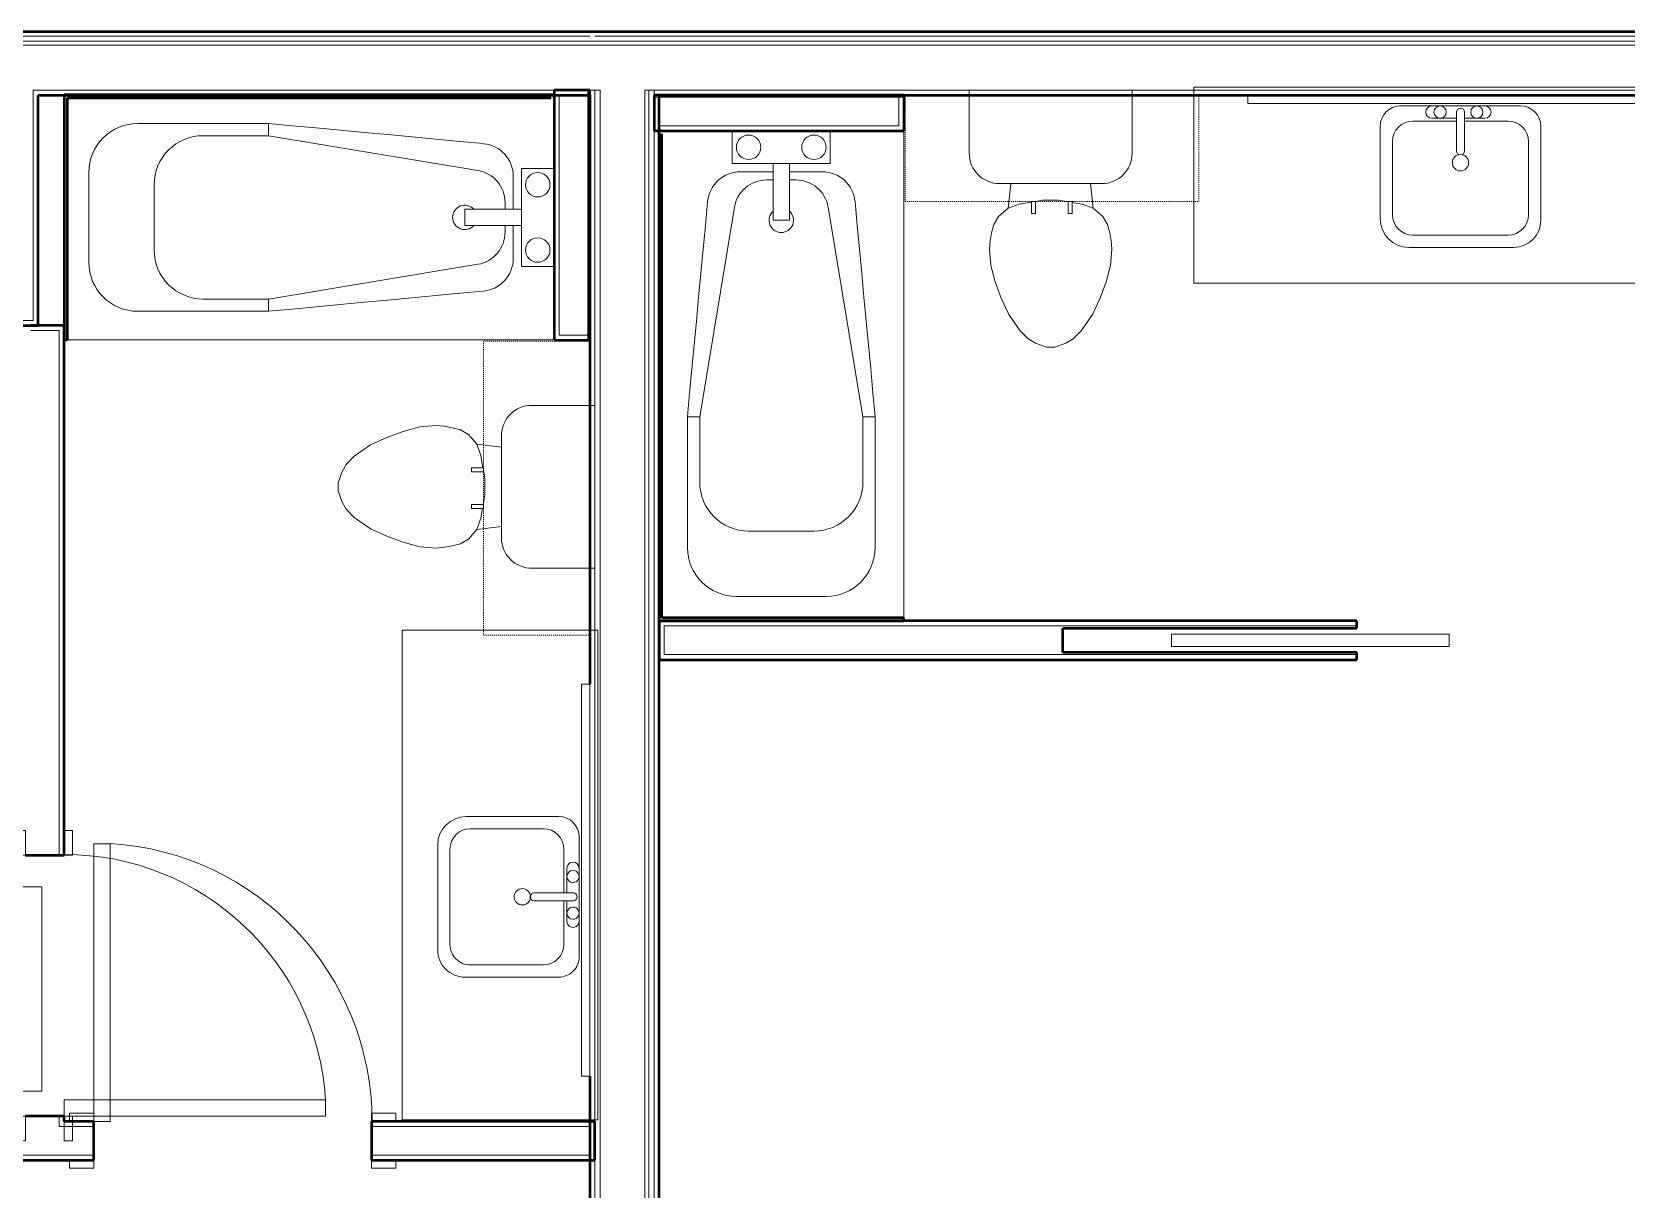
# Model space of a CAD drawing. Header units: inches. Extents: x -4218 to -1830, y 9767 to 12426.
# Drawn here: x -3411.3 to -3216, y 10239.4 to 10381.2 of the extents above; entities that cross this region are included whole.
import ezdxf

# ---------------------------------------------------------------- set-up
doc = ezdxf.new("R2010")
doc.units = ezdxf.units.IN
doc.header["$MEASUREMENT"] = 0
doc.linetypes.add('Dash', pattern=[0.25, 0.125, -0.125])
for name, color, linetype, lineweight in [('0-1', 7, 'Continuous', 5), ('0-2', 252, 'Continuous', 9), ('A-DOOR-1', 10, 'Continuous', 9), ('A-DOOR-2', 50, 'Continuous', 20), ('A-DOOR-FRAM-1', 50, 'Continuous', 20), ('A-FLOR-4', 192, 'Continuous', 9), ('A-WALL-1', 7, 'Continuous', 50), ('A-WALL-2', 250, 'Continuous', 13), ('A-WALL-3', 253, 'Continuous', 9), ('A-WALL-4', 252, 'Continuous', 9), ('I-WALL-1', 7, 'Continuous', 50), ('P-SANR-FIXT-1', 10, 'Continuous', 9), ('P-SANR-FIXT-2', 253, 'Continuous', 9), ('P-SANR-FIXT-3', 252, 'Continuous', 9), ('P-SANR-FIXT-4', 254, 'Continuous', 9), ('Q-CASE-2', 252, 'Continuous', 9), ('Q-CASE-3', 10, 'Continuous', 9), ('Q-CASE-4', 10, 'Dash', 9), ('Q-CASE-5', 254, 'Continuous', 9)]:
    doc.layers.add(name, color=color, linetype=linetype, lineweight=lineweight)

# ---------------------------------------------------------------- blocks, each defined once
blk = doc.blocks.new('Stacked Washer and Dryer - 26_x25_ - Private-1352637-BACKGROUND - 2ND FLOOR')
at = {"layer": 'P-SANR-FIXT-1'}
for p, q in [((0, 12.5), (26, 12.5)), ((0, 12.5), (0, -12.5)), ((16.90625, 12.5), (16.90625, -12.5)), ((26, 12.5), (26, -12.5)), ((16.90625, 8.75), (22.09375, 8.75)), ((22.09375, 8.75), (22.09375, -8.75)), ((22.09375, -8.75), (16.90625, -8.75)), ((26, -12.5), (0, -12.5))]:
    blk.add_line(p, q, dxfattribs=at)
blk = doc.blocks.new('POCKET - FLUSH - 2-10 x 6-8-2882529-BACKGROUND - 2ND FLOOR')
at = {"layer": 'A-DOOR-2'}
for p, q in [((-39.67, 0.75), (-39.67, -0.75)), ((-5.67, 0.75), (-39.67, 0.75)), ((-5.67, -0.75), (-5.67, 0.75)), ((-39.67, -0.75), (-5.67, -0.75))]:
    blk.add_line(p, q, dxfattribs=at)
blk = doc.blocks.new('SWING - SINGLE - FLUSH - 2-10 x 6-8 - PRIVACY-3199405-BACKGROUND - 2ND FLOOR')
at = {"layer": 'A-DOOR-1'}
blk.add_arc((17, -2.38), 34.07, 180, 266.6343, dxfattribs=at)
at = {"layer": 'A-DOOR-2'}
for p, q in [((15, -2.38), (15, -36.38)), ((17, -2.38), (15, -2.38)), ((17, -2.38), (17, -36.38)), ((17, -36.38), (15, -36.38))]:
    blk.add_line(p, q, dxfattribs=at)
at = {"layer": 'A-DOOR-FRAM-1'}
for p, q in [((-20, 2.37), (-20, 3.37)), ((-20, 3.37), (-17, 3.37)), ((-17, 2.37), (-20, 2.37)), ((-17, 3.37), (-17, 2.37)), ((17, 2.37), (17, 3.37)), ((17, 3.37), (20, 3.37)), ((20, 2.37), (17, 2.37)), ((20, 3.37), (20, 2.37)), ((-20, -2.38), (-17, -2.38)), ((-20, -3.38), (-20, -2.38)), ((-17, -3.38), (-20, -3.38)), ((-17, -2.38), (-17, -3.38)), ((17, -2.38), (20, -2.38)), ((17, -3.38), (17, -2.38)), ((20, -3.38), (17, -3.38)), ((20, -2.38), (20, -3.38))]:
    blk.add_line(p, q, dxfattribs=at)
blk = doc.blocks.new('SWING - SINGLE - FLUSH - 2-8 x 6-8 - PASSAGE-3199406-BACKGROUND - 2ND FLOOR')
at = {"layer": 'A-DOOR-1'}
blk.add_arc((16, 2.37), 32.07, 93.5759, 180, dxfattribs=at)
at = {"layer": 'A-DOOR-2'}
for p, q in [((14, 2.37), (14, 34.38)), ((16, 34.38), (14, 34.38)), ((16, 2.37), (16, 34.38)), ((16, 2.37), (14, 2.37))]:
    blk.add_line(p, q, dxfattribs=at)
at = {"layer": 'A-DOOR-FRAM-1'}
for p, q in [((-16, 3.37), (-19, 3.37)), ((-19, 3.37), (-19, 2.37)), ((-19, 2.37), (-16, 2.37)), ((-16, 2.37), (-16, 3.37)), ((19, 3.37), (16, 3.37)), ((16, 3.37), (16, 2.37)), ((16, 2.37), (19, 2.37)), ((19, 2.37), (19, 3.37)), ((-16, -2.38), (-19, -2.38)), ((-19, -2.38), (-19, -3.38)), ((-19, -3.38), (-16, -3.38)), ((-16, -3.38), (-16, -2.38)), ((19, -2.38), (16, -2.38)), ((16, -2.38), (16, -3.38)), ((16, -3.38), (19, -3.38)), ((19, -3.38), (19, -2.38))]:
    blk.add_line(p, q, dxfattribs=at)
blk = doc.blocks.new('M_Sink Vanity-Square - 500 x 440mm-V47-BACKGROUND - 2ND FLOOR')
at = {"layer": 'P-SANR-FIXT-1'}
for p, q in [((7.96, 7.09), (-6.72, 7.09)), ((3.62, 7.09), (-2.88, 7.09)), ((0.12, 6.33), (0.12, 1.59)), ((1.12, 6.33), (1.12, 1.59)), ((-9.22, 4.59), (-9.22, -6.73)), ((0.12, 5.22), (-5.22, 5.22)), ((-2.88, 5.59), (0.12, 5.59)), ((1.12, 5.59), (3.62, 5.59)), ((6.46, 5.22), (1.12, 5.22)), ((10.46, -6.91), (10.46, 4.59)), ((-7.72, 2.72), (-7.72, -6.23)), ((8.96, -6.23), (8.96, 2.72)), ((-5.22, -8.73), (6.46, -8.73)), ((-5.72, -10.23), (7.14, -10.23))]:
    blk.add_line(p, q, dxfattribs=at)
for centre, radius, start, end in [((-6.72, 4.59), 2.5, 90, 180), ((-2.88, 6.34), 0.75, 90, 270), ((-1.88, 6.34), 0.75, 360, 180), ((-1.88, 6.34), 0.75, 180, 0), ((0.62, 6.33), 0.5, 360, 180), ((2.62, 6.34), 0.75, 360, 180), ((2.62, 6.34), 0.75, 180, 360), ((3.62, 6.34), 0.75, 270, 90), ((7.96, 4.59), 2.5, 360, 90), ((-5.22, 2.72), 2.5, 90, 180), ((6.46, 2.72), 2.5, 0, 90), ((0.62, 0.13), 1, 360, 180), ((0.62, 0.13), 1, 180, 0), ((0.62, 1.59), 0.5, 180, 0), ((-5.72, -6.73), 3.5, 180, 270), ((-5.22, -6.23), 2.5, 180, 270), ((6.46, -6.23), 2.5, 270, 0), ((7.14, -6.91), 3.32, 270, 0)]:
    blk.add_arc(centre, radius, start, end, dxfattribs=at)
blk = doc.blocks.new('Toilet-Domestic-3D - Toilet-Domestic-3D-V125-BACKGROUND - 2ND FLOOR')
at = {"layer": 'P-SANR-FIXT-1'}
for p, q in [((-1.87, 11.5), (-0.5, 12)), ((-0.5, 12), (0.5, 12)), ((0.5, 12), (1.87, 11.5)), ((-5.13, 8), (-3.74, 10)), ((-3.74, 10), (-2.74, 11)), ((-2.74, 11), (-1.87, 11.5)), ((1.87, 11.5), (2.74, 11)), ((2.74, 11), (3.74, 10)), ((3.74, 10), (5.13, 8)), ((-6.06, 6), (-5.13, 8)), ((5.13, 8), (6.06, 6)), ((-6.79, 4), (-6.06, 6)), ((6.06, 6), (6.79, 4)), ((-7.33, 1.99), (-6.79, 4)), ((6.79, 4), (7.33, 1.99)), ((-7.5, 0), (-7.33, 1.99)), ((7.33, 1.99), (7.5, 0)), ((-7.41, -1), (-7.5, 0)), ((-7.24, -2), (-7.41, -1)), ((7.41, -1), (7.24, -2)), ((7.5, 0), (7.41, -1)), ((-6.97, -3), (-7.24, -2)), ((-6.4, -4), (-6.97, -3)), ((6.97, -3), (6.4, -4)), ((7.24, -2), (6.97, -3)), ((-5.21, -5), (-6.4, -4)), ((-3.84, -5.5), (-5.21, -5)), ((-4.86, -8.02), (-5.21, -5)), ((-2.65, -5.71), (-3.84, -5.5)), ((-1, -6), (-2.16, -5.8)), ((1.85, -5.85), (1, -6)), ((3.84, -5.5), (2.34, -5.76)), ((5.21, -5), (3.84, -5.5)), ((4.86, -8.02), (5.21, -5)), ((6.4, -4), (5.21, -5)), ((1, -6), (-1, -6)), ((6.25, -8.02), (-6.25, -8.02)), ((-9.98, -11.75), (-9.98, -18.86)), ((9.98, -18.86), (9.98, -11.75))]:
    blk.add_line(p, q, dxfattribs=at)
for centre, start, end in [((-6.25, -11.75), 90, 180), ((6.25, -11.75), 0, 90)]:
    blk.add_arc(centre, 3.73, start, end, dxfattribs=at)
at = {"layer": 'P-SANR-FIXT-3'}
for p, q in [((-9.98, -18.86), (-9.98, -19.48)), ((-9.98, -19.48), (9.98, -19.48)), ((9.98, -19.48), (9.98, -18.86))]:
    blk.add_line(p, q, dxfattribs=at)
blk = doc.blocks.new('Bath Vanity - Bath Vanity 60_-2708009-BACKGROUND - 2ND FLOOR')
at = {"layer": 'Q-CASE-2'}
for p, q in [((30.74, 0), (-29.26, 0)), ((-29.26, 0), (-29.26, -1)), ((30.74, -0.37), (30.74, 0)), ((30.74, -1), (30.74, -0.37))]:
    blk.add_line(p, q, dxfattribs=at)
at = {"layer": 'Q-CASE-3'}
for p, q in [((-29.26, -1), (-29.26, -24)), ((30.74, -24), (30.74, -1)), ((-29.26, -24), (30.74, -24))]:
    blk.add_line(p, q, dxfattribs=at)
blk = doc.blocks.new('Bath Tub - Maestro - 60_x30_-V126-BACKGROUND - 2ND FLOOR')
at = {"layer": 'P-SANR-FIXT-1'}
for p, q in [((59.62, 0), (0.37, 0)), ((35, -3.5), (51, -3.5)), ((35, -5), (35, -3.5)), ((35, -5), (9.35, -9.26)), ((43, -5), (35, -5)), ((4, -9), (0.37, -9)), ((4, -14), (4, -9)), ((57, -9.5), (57, -20.5)), ((5, -14), (5, -9.96)), ((49, -19), (49, -11)), ((6, -13.2), (6, -14)), ((4, -16), (4, -14)), ((4, -14), (10.94, -14)), ((10.94, -16), (10.94, -14)), ((4, -21), (4, -16)), ((10.94, -16), (4, -16)), ((5, -20.04), (5, -16)), ((6, -16), (6, -16.8)), ((0.37, -21), (4, -21)), ((9.35, -20.74), (35, -25)), ((35, -25), (35, -26.5)), ((35, -25), (43, -25)), ((51, -26.5), (35, -26.5))]:
    blk.add_line(p, q, dxfattribs=at)
at = {"layer": 'P-SANR-FIXT-1', "flags": 128}
for points in [[(8.63, -5.97), (11.56, -5.7), (14.49, -5.42), (17.42, -5.15), (20.35, -4.87), (23.28, -4.6), (26.21, -4.32), (29.14, -4.05), (32.07, -3.77), (35, -3.5)], [(35, -26.5), (32.07, -26.23), (29.14, -25.95), (26.21, -25.68), (23.28, -25.4), (20.35, -25.13), (17.42, -24.85), (14.49, -24.58), (11.56, -24.3), (8.63, -24.03)]]:
    blk.add_lwpolyline(points, dxfattribs=at)
at = {"layer": 'P-SANR-FIXT-1'}
for centre, radius, start, end in [((51, -9.5), 6, 0, 90), ((43, -11), 6, 360, 90), ((9, -9.96), 4, 95.3558, 180), ((2, -11), 1.5, 0, 180), ((10, -13.2), 4, 99.4223, 180), ((2, -11), 1.5, 180, 360), ((10.94, -15), 1.5, 0, 137.9289), ((10.94, -15), 1.5, 222.0711, 360), ((2, -19), 1.5, 0, 180), ((10, -16.8), 4, 180, 260.5777), ((2, -19), 1.5, 180, 360), ((43, -19), 6, 270, 0), ((9, -20.04), 4, 180, 264.6442), ((51, -20.5), 6, 270, 0)]:
    blk.add_arc(centre, radius, start, end, dxfattribs=at)
at = {"layer": 'P-SANR-FIXT-2'}
for p, q in [((0, 0), (0, -9)), ((60, -29.97), (60, 0)), ((0, -9), (0, -21)), ((0, -21), (0, -29.97)), ((0, -30), (60, -30))]:
    blk.add_line(p, q, dxfattribs=at)
at = {"layer": 'P-SANR-FIXT-3'}
for p, q in [((0.37, 0), (0, 0)), ((60, 0), (59.62, 0)), ((0.37, -9), (0, -9)), ((0, -21), (0.37, -21))]:
    blk.add_line(p, q, dxfattribs=at)
at = {"layer": 'P-SANR-FIXT-4'}
blk.add_line((0, -9), (0, -21), dxfattribs=at)
blk = doc.blocks.new('BATHROOM MIRROR - BATHROOM MIRROR 48_-V140-BACKGROUND - 2ND FLOOR')
at = {"layer": 'Q-CASE-3'}
for p, q in [((24.74, 24), (-23.26, 24)), ((-23.26, 23), (-23.26, 24)), ((24.74, 24), (24.74, 23)), ((-23.26, 23), (24.74, 23))]:
    blk.add_line(p, q, dxfattribs=at)
blk = doc.blocks.new('300 Series Wall Hung Cabinet_326 - 36_-2909952-BACKGROUND - 2ND FLOOR')
at = {"layer": 'Q-CASE-3'}
for p, q in [((-2.5, -13.19), (-2.01, -13.19)), ((-2.5, -13.19), (-2.5, -14.69)), ((-2.01, -14.69), (-2.01, -13.19)), ((2, -13.19), (2.49, -13.19)), ((2, -13.19), (2, -14.69)), ((2.49, -14.69), (2.49, -13.19)), ((-2.5, -14.69), (-2.01, -14.69)), ((2, -14.69), (2.49, -14.69))]:
    blk.add_line(p, q, dxfattribs=at)
at = {"layer": 'Q-CASE-4'}
for p, q in [((18, -0.19), (-18, -0.19)), ((-18, -0.19), (-18, -13.19)), ((18, -13.19), (18, -0.19)), ((-18, -13.19), (18, -13.19))]:
    blk.add_line(p, q, dxfattribs=at)
blk = doc.blocks.new('Toilet-Domestic-3D - Toilet-Domestic-3D-V133-BACKGROUND - 2ND FLOOR')
at = {"layer": 'P-SANR-FIXT-1'}
for p, q in [((-1.87, 11.5), (-0.5, 12)), ((-0.5, 12), (0.5, 12)), ((0.5, 12), (1.87, 11.5)), ((-5.13, 8), (-3.74, 10)), ((-3.74, 10), (-2.74, 11)), ((-2.74, 11), (-1.87, 11.5)), ((1.87, 11.5), (2.74, 11)), ((2.74, 11), (3.74, 10)), ((3.74, 10), (5.13, 8)), ((-6.06, 6), (-5.13, 8)), ((5.13, 8), (6.06, 6)), ((-6.79, 4), (-6.06, 6)), ((6.06, 6), (6.79, 4)), ((-7.33, 1.99), (-6.79, 4)), ((6.79, 4), (7.33, 1.99)), ((-7.5, 0), (-7.33, 1.99)), ((7.33, 1.99), (7.5, 0)), ((-7.41, -1), (-7.5, 0)), ((-7.24, -2), (-7.41, -1)), ((7.41, -1), (7.24, -2)), ((7.5, 0), (7.41, -1)), ((-6.97, -3), (-7.24, -2)), ((-6.4, -4), (-6.97, -3)), ((6.97, -3), (6.4, -4)), ((7.24, -2), (6.97, -3)), ((-5.21, -5), (-6.4, -4)), ((-3.84, -5.5), (-5.21, -5)), ((-4.86, -8.02), (-5.21, -5)), ((-2.65, -5.71), (-3.84, -5.5)), ((-1, -6), (-2.16, -5.8)), ((1.85, -5.85), (1, -6)), ((3.84, -5.5), (2.34, -5.76)), ((5.21, -5), (3.84, -5.5)), ((4.86, -8.02), (5.21, -5)), ((6.4, -4), (5.21, -5)), ((1, -6), (-1, -6)), ((6.25, -8.02), (-6.25, -8.02)), ((-9.98, -11.75), (-9.98, -18.85)), ((9.98, -18.85), (9.98, -11.75))]:
    blk.add_line(p, q, dxfattribs=at)
for centre, start, end in [((-6.25, -11.75), 90, 180), ((6.25, -11.75), 0, 90)]:
    blk.add_arc(centre, 3.73, start, end, dxfattribs=at)
at = {"layer": 'P-SANR-FIXT-2'}
blk.add_line((-9.98, -19.48), (9.98, -19.48), dxfattribs=at)
at = {"layer": 'P-SANR-FIXT-3'}
for p, q in [((-9.98, -18.85), (-9.98, -19.48)), ((9.98, -19.48), (9.98, -18.85))]:
    blk.add_line(p, q, dxfattribs=at)
blk = doc.blocks.new('Bath Vanity - Bath Vanity 60_-V134-BACKGROUND - 2ND FLOOR')
at = {"layer": 'Q-CASE-2'}
for p, q in [((30.74, 0), (-29.26, 0)), ((-29.26, 0), (-29.26, -1)), ((30.74, -1), (30.74, 0))]:
    blk.add_line(p, q, dxfattribs=at)
at = {"layer": 'Q-CASE-3'}
for p, q in [((-29.26, -1), (-29.26, -24)), ((30.74, -24), (30.74, -1)), ((-29.26, -24), (30.74, -24))]:
    blk.add_line(p, q, dxfattribs=at)
blk = doc.blocks.new('Bath Tub - Maestro - 60_x30_-V142-BACKGROUND - 2ND FLOOR')
at = {"layer": 'P-SANR-FIXT-1'}
for p, q in [((59.62, 0), (0.37, 0)), ((35, -3.5), (51, -3.5)), ((35, -5), (35, -3.5)), ((35, -5), (9.35, -9.26)), ((43, -5), (35, -5)), ((4, -9), (0.37, -9)), ((4, -14), (4, -9)), ((57, -9.5), (57, -20.5)), ((5, -14), (5, -9.96)), ((49, -19), (49, -11)), ((6, -13.2), (6, -14)), ((4, -16), (4, -14)), ((4, -14), (10.94, -14)), ((10.94, -16), (10.94, -14)), ((4, -21), (4, -16)), ((10.94, -16), (4, -16)), ((5, -20.04), (5, -16)), ((6, -16), (6, -16.8)), ((0.37, -21), (4, -21)), ((9.35, -20.74), (35, -25)), ((35, -25), (35, -26.5)), ((35, -25), (43, -25)), ((51, -26.5), (35, -26.5))]:
    blk.add_line(p, q, dxfattribs=at)
at = {"layer": 'P-SANR-FIXT-1', "flags": 128}
for points in [[(8.63, -5.97), (11.56, -5.7), (14.49, -5.42), (17.42, -5.15), (20.35, -4.87), (23.28, -4.6), (26.21, -4.32), (29.14, -4.05), (32.07, -3.77), (35, -3.5)], [(35, -26.5), (32.07, -26.23), (29.14, -25.95), (26.21, -25.68), (23.28, -25.4), (20.35, -25.13), (17.42, -24.85), (14.49, -24.58), (11.56, -24.3), (8.63, -24.03)]]:
    blk.add_lwpolyline(points, dxfattribs=at)
at = {"layer": 'P-SANR-FIXT-1'}
for centre, radius, start, end in [((51, -9.5), 6, 0, 90), ((43, -11), 6, 360, 90), ((9, -9.96), 4, 95.3558, 180), ((2, -11), 1.5, 0, 180), ((10, -13.2), 4, 99.4223, 180), ((2, -11), 1.5, 180, 360), ((10.94, -15), 1.5, 0, 137.9289), ((10.94, -15), 1.5, 222.0711, 360), ((2, -19), 1.5, 0, 180), ((10, -16.8), 4, 180, 260.5777), ((2, -19), 1.5, 180, 360), ((43, -19), 6, 270, 0), ((9, -20.04), 4, 180, 264.6442), ((51, -20.5), 6, 270, 0)]:
    blk.add_arc(centre, radius, start, end, dxfattribs=at)
at = {"layer": 'P-SANR-FIXT-2'}
for p, q in [((0, 0), (0, -9)), ((60, -1.77), (60, 0)), ((0, -9), (0, -21)), ((0, -21), (0, -29.97)), ((0, -30), (60, -30))]:
    blk.add_line(p, q, dxfattribs=at)
at = {"layer": 'P-SANR-FIXT-3'}
for p, q in [((0.37, 0), (0, 0)), ((60, 0), (59.62, 0)), ((60, -29.97), (60, -1.77)), ((0.37, -9), (0, -9)), ((0, -21), (0.37, -21))]:
    blk.add_line(p, q, dxfattribs=at)
at = {"layer": 'P-SANR-FIXT-4'}
blk.add_line((0, -9), (0, -21), dxfattribs=at)
blk = doc.blocks.new('BATHROOM MIRROR - BATHROOM MIRROR 48_-3124766-BACKGROUND - 2ND FLOOR')
at = {"layer": 'Q-CASE-3'}
for p, q in [((24.74, 24), (-23.26, 24)), ((-23.26, 23), (-23.26, 24)), ((24.74, 24), (24.74, 23)), ((-23.26, 23), (24.74, 23))]:
    blk.add_line(p, q, dxfattribs=at)
at = {"layer": 'Q-CASE-5'}
blk.add_line((21.74, 24), (-20.26, 24), dxfattribs=at)
blk = doc.blocks.new('CTR - 1st Phase - Unit Layouts_rvt-1-BACKGROUND - 2ND FLOOR')
at = {"layer": 'A-WALL-1'}
for p, q in [((-3347.35, 10373.45), (-3407.35, 10373.45)), ((-3407.35, 10373.45), (-3407.35, 10373.07)), ((-3346.72, 10374.04), (-3347.35, 10374.04)), ((-3347.35, 10374.04), (-3347.35, 10343.41)), ((-3347.35, 10373.07), (-3347.35, 10373.45)), ((-3343.22, 10374.04), (-3346.72, 10374.04)), ((-3342.97, 10374.04), (-3343.22, 10374.04)), ((-3342.97, 10343.41), (-3342.97, 10374.04)), ((-3304.47, 10373.41), (-3335.1, 10373.41)), ((-3335.1, 10373.41), (-3335.1, 10373.16)), ((-3335.1, 10373.16), (-3335.1, 10369.66)), ((-3304.47, 10373.16), (-3304.47, 10373.41)), ((-3304.47, 10369.66), (-3304.47, 10373.16)), ((-3407.35, 10373.07), (-3407.35, 10343.45)), ((-3406.97, 10373.07), (-3347.72, 10373.07)), ((-3406.97, 10343.45), (-3406.97, 10373.07)), ((-3335.1, 10369.66), (-3335.1, 10369.03)), ((-3304.47, 10369.03), (-3304.47, 10369.66)), ((-3335.1, 10369.03), (-3304.47, 10369.03)), ((-3334.13, 10369.03), (-3334.51, 10369.03)), ((-3334.51, 10369.03), (-3334.51, 10309.03)), ((-3334.13, 10309.41), (-3334.13, 10368.66)), ((-3407.97, 10345.21), (-3411.47, 10345.21)), ((-3407.35, 10345.21), (-3407.97, 10345.21)), ((-3407.35, 10280.36), (-3407.35, 10345.21)), ((-3407.35, 10343.45), (-3406.97, 10343.45)), ((-3347.35, 10343.41), (-3346.72, 10343.41)), ((-3346.72, 10343.41), (-3343.22, 10343.41)), ((-3343.22, 10343.41), (-3342.97, 10343.41)), ((-3334.51, 10309.03), (-3334.13, 10309.03)), ((-3249.02, 10309.03), (-3334.47, 10309.03)), ((-3334.47, 10309.03), (-3334.47, 10308.41)), ((-3304.51, 10309.41), (-3334.13, 10309.41)), ((-3334.13, 10309.03), (-3304.51, 10309.03)), ((-3304.51, 10309.03), (-3304.51, 10309.41)), ((-3249.02, 10308.16), (-3249.02, 10309.03)), ((-3334.47, 10308.41), (-3334.47, 10304.91)), ((-3285.02, 10305.16), (-3285.02, 10308.16)), ((-3285.02, 10308.16), (-3249.02, 10308.16)), ((-3334.47, 10304.91), (-3334.47, 10304.28)), ((-3249.02, 10305.16), (-3285.02, 10305.16)), ((-3249.02, 10304.28), (-3249.02, 10305.16)), ((-3334.47, 10304.28), (-3249.02, 10304.28)), ((-3412.1, 10280.36), (-3407.35, 10280.36)), ((-3407.35, 10248.36), (-3412.1, 10248.36)), ((-3407.35, 10247.74), (-3407.35, 10248.36)), ((-3403.72, 10247.74), (-3407.35, 10247.74)), ((-3403.72, 10242.99), (-3403.72, 10247.74)), ((-3342.35, 10247.74), (-3369.72, 10247.74)), ((-3369.72, 10247.74), (-3369.72, 10242.99)), ((-3342.35, 10247.11), (-3342.35, 10247.74)), ((-3342.35, 10243.61), (-3342.35, 10247.11)), ((-3457.75, 10242.99), (-3403.72, 10242.99)), ((-3369.72, 10242.99), (-3342.35, 10242.99)), ((-3342.35, 10242.99), (-3342.35, 10243.61))]:
    blk.add_line(p, q, dxfattribs=at)
at = {"layer": 'A-WALL-2'}
for p, q in [((-3343.22, 10373.41), (-3346.72, 10373.41)), ((-3346.72, 10373.41), (-3346.72, 10344.04)), ((-3343.22, 10374.04), (-3343.22, 10373.41)), ((-3343.22, 10374.04), (-3343.22, 10373.41)), ((-3343.22, 10373.41), (-3343.22, 10344.04)), ((-3335.1, 10373.16), (-3334.47, 10373.16)), ((-3335.1, 10373.16), (-3334.47, 10373.16)), ((-3334.47, 10373.16), (-3305.1, 10373.16)), ((-3334.47, 10373.16), (-3334.47, 10369.66)), ((-3305.1, 10373.16), (-3304.47, 10373.16)), ((-3305.1, 10373.16), (-3304.47, 10373.16)), ((-3305.1, 10369.66), (-3305.1, 10373.16)), ((-3334.47, 10369.66), (-3305.1, 10369.66)), ((-3407.97, 10344.59), (-3411.47, 10344.59)), ((-3407.97, 10344.59), (-3407.97, 10280.36)), ((-3346.72, 10344.04), (-3343.22, 10344.04)), ((-3343.22, 10344.04), (-3343.22, 10343.41)), ((-3343.22, 10344.04), (-3343.22, 10343.41)), ((-3333.85, 10308.41), (-3249.02, 10308.41)), ((-3333.85, 10308.41), (-3333.85, 10304.91)), ((-3333.85, 10304.91), (-3249.02, 10304.91)), ((-3407.97, 10248.36), (-3407.97, 10247.74)), ((-3407.97, 10247.11), (-3407.97, 10247.74)), ((-3407.97, 10247.11), (-3403.72, 10247.11)), ((-3369.72, 10247.11), (-3342.97, 10247.11)), ((-3342.97, 10243.61), (-3342.97, 10247.11)), ((-3457.13, 10243.61), (-3403.72, 10243.61)), ((-3369.72, 10243.61), (-3342.97, 10243.61))]:
    blk.add_line(p, q, dxfattribs=at)
at = {"layer": 'A-WALL-3'}
for p, q in [((-3347.35, 10373.45), (-3407.35, 10373.45)), ((-3347.35, 10373.41), (-3347.35, 10373.07)), ((-3334.51, 10369.03), (-3334.51, 10309.03)), ((-3334.47, 10369.03), (-3334.13, 10369.03)), ((-3407.35, 10345.21), (-3407.35, 10343.45)), ((-3334.13, 10309.03), (-3334.47, 10309.03)), ((-3334.13, 10309.03), (-3304.51, 10309.03))]:
    blk.add_line(p, q, dxfattribs=at)
at = {"layer": 'A-WALL-4'}
for p, q in [((-3407.35, 10373.07), (-3407.35, 10373.41)), ((-3407.35, 10373.07), (-3407.35, 10345.21)), ((-3406.97, 10373.07), (-3347.72, 10373.07)), ((-3406.97, 10343.45), (-3406.97, 10373.07)), ((-3334.13, 10309.41), (-3334.13, 10368.66)), ((-3406.97, 10343.45), (-3407.35, 10343.45)), ((-3304.51, 10309.41), (-3334.13, 10309.41)), ((-3304.51, 10309.41), (-3304.51, 10309.03))]:
    blk.add_line(p, q, dxfattribs=at)
at = {"layer": '0-2'}
for name, p, rotation in [('Bath Tub - Maestro - 60_x30_-V142-BACKGROUND - 2ND FLOOR', (-3347.35, 10343.45), 180), ('Toilet-Domestic-3D - Toilet-Domestic-3D-V125-BACKGROUND - 2ND FLOOR', (-3286.51, 10354.56), 180), ('Bath Tub - Maestro - 60_x30_-V126-BACKGROUND - 2ND FLOOR', (-3304.51, 10369.03), 269.9999999998676), ('300 Series Wall Hung Cabinet_326 - 36_-2909952-BACKGROUND - 2ND FLOOR', (-3342.79, 10325.29), 269.9999999999746), ('Toilet-Domestic-3D - Toilet-Domestic-3D-V133-BACKGROUND - 2ND FLOOR', (-3361.82, 10325.45), 89.99999999990094), ('Bath Vanity - Bath Vanity 60_-V134-BACKGROUND - 2ND FLOOR', (-3341.97, 10278.65), 269.9999999998242), ('BATHROOM MIRROR - BATHROOM MIRROR 48_-3124766-BACKGROUND - 2ND FLOOR', (-3366.97, 10278.03), 269.9999999998554), ('SWING - SINGLE - FLUSH - 2-8 x 6-8 - PASSAGE-3199406-BACKGROUND - 2ND FLOOR', (-3409.72, 10264.36), 269.9999999999993), ('M_Sink Vanity-Square - 500 x 440mm-V47-BACKGROUND - 2ND FLOOR', (-3351.37, 10275.86), 269.9999999996434), ('SWING - SINGLE - FLUSH - 2-10 x 6-8 - PRIVACY-3199405-BACKGROUND - 2ND FLOOR', (-3386.72, 10245.36), 180)]:
    blk.add_blockref(name, p, dxfattribs=dict(at, rotation=rotation))
for name, p in [('300 Series Wall Hung Cabinet_326 - 36_-2909952-BACKGROUND - 2ND FLOOR', (-3286.35, 10373.6)), ('Bath Vanity - Bath Vanity 60_-2708009-BACKGROUND - 2ND FLOOR', (-3239.71, 10374.41)), ('BATHROOM MIRROR - BATHROOM MIRROR 48_-V140-BACKGROUND - 2ND FLOOR', (-3239.09, 10349.41)), ('M_Sink Vanity-Square - 500 x 440mm-V47-BACKGROUND - 2ND FLOOR', (-3236.92, 10365.01)), ('POCKET - FLUSH - 2-10 x 6-8-2882529-BACKGROUND - 2ND FLOOR', (-3232.02, 10306.66)), ('Stacked Washer and Dryer - 26_x25_ - Private-1352637-BACKGROUND - 2ND FLOOR', (-3436.1, 10263.95))]:
    blk.add_blockref(name, p, dxfattribs=at)
blk = doc.blocks.new('CTR - 1st Phase - Common Walls_rvt-1-BACKGROUND - 2ND FLOOR')
at = {"layer": 'A-WALL-2'}
for p, q in [((-3342.97, 10380.66), (-3417.8, 10380.66)), ((-3342.97, 10380.04), (-3417.17, 10380.04)), ((-3342.97, 10379.54), (-3416.67, 10379.54)), ((-3342.97, 10380.04), (-3342.35, 10380.04)), ((-3342.97, 10379.54), (-3341.72, 10379.54)), ((-3342.35, 10380.66), (-3341.72, 10380.66)), ((-3342.35, 10380.04), (-3341.72, 10380.04)), ((-3342.35, 10380.04), (-3341.72, 10380.04)), ((-3341.72, 10380.66), (-3208.5, 10380.66)), ((-3341.72, 10380.04), (-3208.5, 10380.04)), ((-3341.72, 10379.54), (-3208.5, 10379.54)), ((-3342.97, 10374.04), (-3411.17, 10374.04)), ((-3411.17, 10373.41), (-3411.17, 10374.04)), ((-3411.17, 10345.84), (-3411.17, 10373.41)), ((-3342.97, 10374.04), (-3342.35, 10374.04)), ((-3342.35, 10373.41), (-3342.35, 10374.04)), ((-3342.35, 10374.04), (-3341.72, 10374.04)), ((-3342.35, 10373.41), (-3342.35, 9988.44)), ((-3341.72, 10373.41), (-3341.72, 10374.04)), ((-3341.72, 10373.41), (-3341.72, 9988.44)), ((-3336.22, 10373.41), (-3336.22, 10374.04)), ((-3336.22, 10374.04), (-3335.72, 10374.04)), ((-3336.22, 10374.04), (-3335.72, 10374.04)), ((-3336.22, 10373.41), (-3336.22, 9988.44)), ((-3335.72, 10373.41), (-3335.72, 10374.04)), ((-3335.72, 10374.04), (-3335.1, 10374.04)), ((-3335.72, 10374.04), (-3335.1, 10374.04)), ((-3335.72, 10373.41), (-3335.72, 9988.44)), ((-3335.1, 10373.41), (-3335.1, 10374.04)), ((-3335.1, 10374.04), (-3208.5, 10374.04)), ((-3335.1, 10373.41), (-3335.1, 9988.44)), ((-3411.17, 10345.84), (-3416.67, 10345.84))]:
    blk.add_line(p, q, dxfattribs=at)
at = {"layer": 'I-WALL-1'}
for p, q in [((-3342.97, 10381.16), (-3418.3, 10381.16)), ((-3208.5, 10381.16), (-3342.97, 10381.16)), ((-3410.55, 10373.41), (-3342.97, 10373.41)), ((-3410.55, 10345.21), (-3410.55, 10373.41)), ((-3342.97, 10373.41), (-3342.97, 10301.29)), ((-3334.47, 10179.66), (-3334.47, 10373.41)), ((-3334.47, 10373.41), (-3208.5, 10373.41)), ((-3418.3, 10345.21), (-3411.17, 10345.21)), ((-3411.17, 10345.21), (-3410.55, 10345.21)), ((-3342.97, 10253.29), (-3342.97, 9988.44))]:
    blk.add_line(p, q, dxfattribs=at)

msp = doc.modelspace()

# ---------------------------------------------------------------- linework, layer by layer
at = {"layer": 'A-FLOR-4'}
msp.add_line((-3417.27, 10379.54), (-3202.37, 10379.54), dxfattribs=at)

# ---------------------------------------------------------------- block references
at = {"layer": '0-1'}
for name in ['CTR - 1st Phase - Unit Layouts_rvt-1-BACKGROUND - 2ND FLOOR', 'CTR - 1st Phase - Common Walls_rvt-1-BACKGROUND - 2ND FLOOR']:
    msp.add_blockref(name, (0, 0), dxfattribs=at)

doc.saveas('drawing.dxf')
